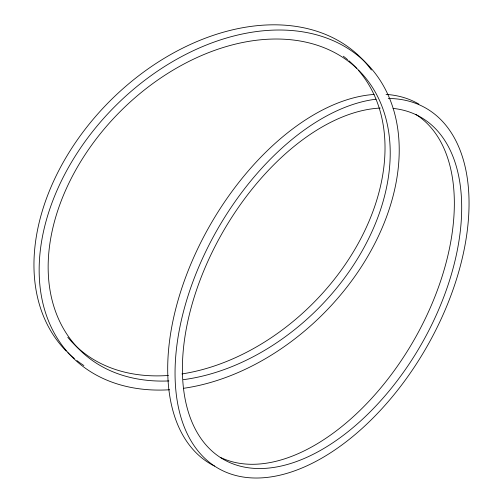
<?xml version="1.0" encoding="UTF-8"?>
<svg xmlns="http://www.w3.org/2000/svg" width="503" height="503" viewBox="0 0 503 503"><rect width="100%" height="100%" fill="white"/><g stroke="black" fill="none" stroke-linecap="round" stroke-linejoin="round"><path stroke-width="0.75" d="M169.681 389.75A207.89 147.002 -45 0 1 90.571 134.144A207.89 147.002 -45 0 1 391.221 102.662A207.89 147.002 -45 0 1 183.903 388.259M168.945 380.934A197.497 139.652 -45 0 1 99.135 135.206A197.497 139.652 -45 0 1 383.393 110.214A197.497 139.652 -45 0 1 183.344 379.671M358.689 70.653A197.497 139.652 -45 0 1 355.294 248.601A197.497 139.652 -45 0 1 181.935 373.93M168.43 375.464A197.497 139.652 -45 0 1 67.779 337.262M343.335 56.229A197.497 139.652 -45 0 1 347.604 59.65M348.793 60.674A197.497 139.652 -45 0 1 356.621 68.32M83.907 365.562A207.89 147.002 -45 0 1 76.846 360.538M74.381 358.564A207.89 147.002 -45 0 1 67.911 352.76M66.233 351.088A207.89 147.002 -45 0 1 118.733 92.565A207.89 147.002 -45 0 1 371.39 69.986M214.53 466.074A207.89 120.028 -60 0 1 191.964 261.441A207.89 120.028 -60 0 1 374.1 94.445M386.053 94.407A207.89 120.028 -60 0 1 418.873 104.102M415.711 114.344A197.497 114.024 -60 0 1 414.434 339.292A197.497 114.024 -60 0 1 220.327 457.353M388.259 98.475A207.89 120.028 -60 0 1 406.305 378.696A207.89 120.028 -60 0 1 176.056 392.39A207.89 120.028 -60 0 1 376.018 99.204M393.063 108.403A197.497 114.024 -60 0 1 394.836 383.839A197.497 114.024 -60 0 1 182.639 378.287A197.497 114.024 -60 0 1 380.23 108.07"/></g></svg>
